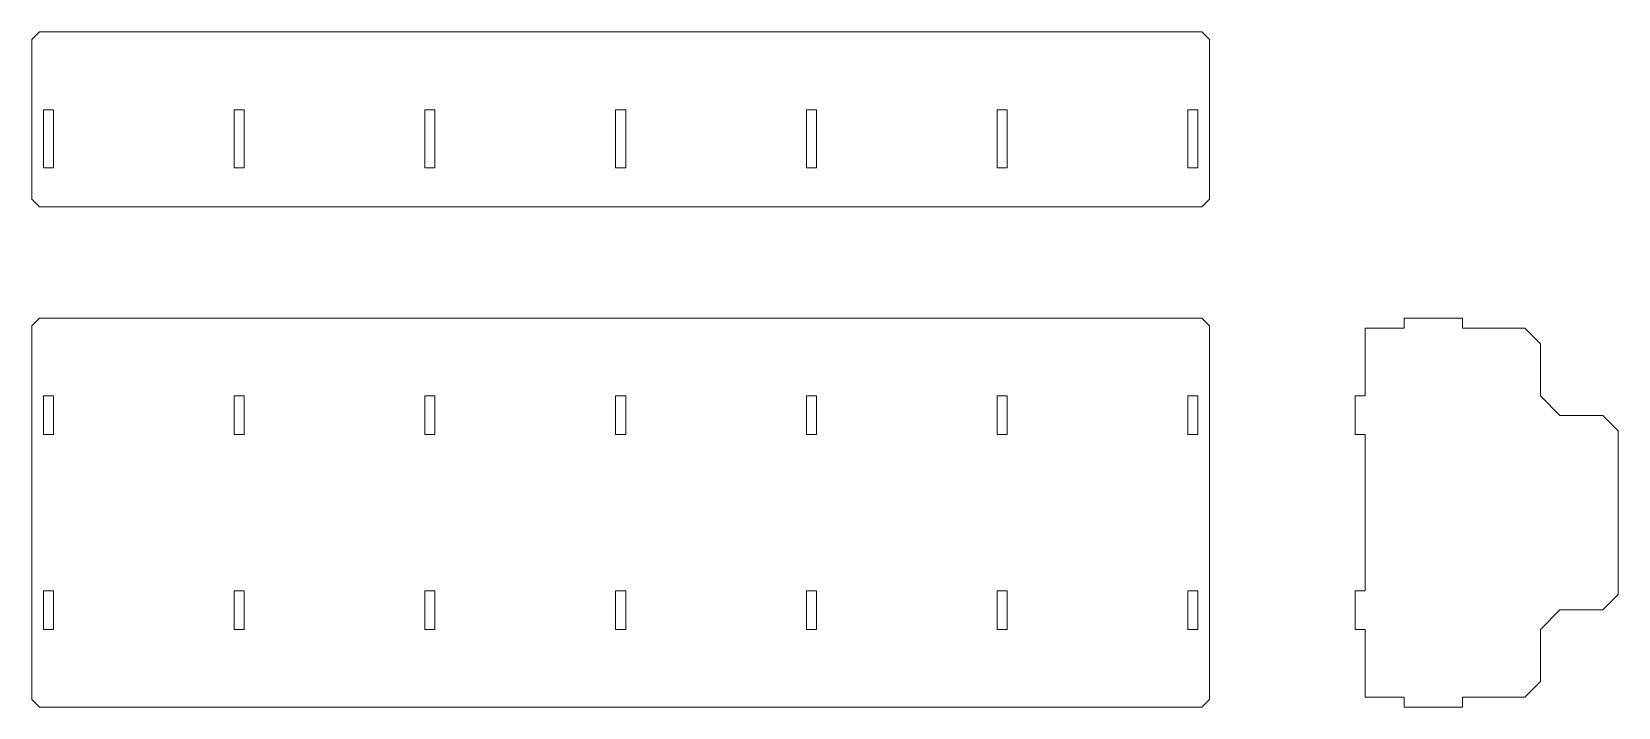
# Model space of a CAD drawing. Header units: millimetres. Extents: x -198 to 209, y -60 to 114.
import ezdxf

# ---------------------------------------------------------------- set-up
doc = ezdxf.new("R2010")
doc.units = ezdxf.units.MM
doc.header["$MEASUREMENT"] = 0
doc.layers.add('Layer 1', color=7, linetype='Continuous')

msp = doc.modelspace()

# ---------------------------------------------------------------- linework, layer by layer
at = {"layer": 'Layer 1', "lineweight": 9}
for points in [[(-196.1961, 113.584), (-196.1961, 113.584), (-198.1961, 111.584), (-198.1961, 111.584)], [(-198.1961, 111.584), (-198.1961, 111.584), (-198.1961, 70.584), (-198.1961, 70.584)], [(102.3939, 113.584), (102.3939, 113.584), (-196.1961, 113.584), (-196.1961, 113.584)], [(104.3939, 111.584), (104.3939, 111.584), (102.3939, 113.584), (102.3939, 113.584)], [(104.3939, 70.584), (104.3939, 70.584), (104.3939, 111.584), (104.3939, 111.584)], [(-195.1961, 93.534), (-195.1961, 93.534), (-192.6061, 93.534), (-192.6061, 93.534)], [(-195.1961, 78.634), (-195.1961, 78.634), (-195.1961, 93.534), (-195.1961, 93.534)], [(-192.6061, 93.534), (-192.6061, 93.534), (-192.6061, 78.634), (-192.6061, 78.634)], [(-146.1961, 93.534), (-146.1961, 93.534), (-143.6061, 93.534), (-143.6061, 93.534)], [(-146.1961, 78.634), (-146.1961, 78.634), (-146.1961, 93.534), (-146.1961, 93.534)], [(-143.6061, 93.534), (-143.6061, 93.534), (-143.6061, 78.634), (-143.6061, 78.634)], [(-97.1961, 93.534), (-97.1961, 93.534), (-94.6061, 93.534), (-94.6061, 93.534)], [(-97.1961, 78.634), (-97.1961, 78.634), (-97.1961, 93.534), (-97.1961, 93.534)], [(-94.6061, 93.534), (-94.6061, 93.534), (-94.6061, 78.634), (-94.6061, 78.634)], [(-48.1961, 93.534), (-48.1961, 93.534), (-45.6061, 93.534), (-45.6061, 93.534)], [(-48.1961, 78.634), (-48.1961, 78.634), (-48.1961, 93.534), (-48.1961, 93.534)], [(-45.6061, 93.534), (-45.6061, 93.534), (-45.6061, 78.634), (-45.6061, 78.634)], [(0.8039, 93.534), (0.8039, 93.534), (3.3939, 93.534), (3.3939, 93.534)], [(0.8039, 78.634), (0.8039, 78.634), (0.8039, 93.534), (0.8039, 93.534)], [(3.3939, 93.534), (3.3939, 93.534), (3.3939, 78.634), (3.3939, 78.634)], [(49.8039, 93.534), (49.8039, 93.534), (52.3939, 93.534), (52.3939, 93.534)], [(49.8039, 78.634), (49.8039, 78.634), (49.8039, 93.534), (49.8039, 93.534)], [(52.3939, 93.534), (52.3939, 93.534), (52.3939, 78.634), (52.3939, 78.634)], [(98.8039, 93.534), (98.8039, 93.534), (101.3939, 93.534), (101.3939, 93.534)], [(98.8039, 78.634), (98.8039, 78.634), (98.8039, 93.534), (98.8039, 93.534)], [(101.3939, 93.534), (101.3939, 93.534), (101.3939, 78.634), (101.3939, 78.634)], [(-192.6061, 78.634), (-192.6061, 78.634), (-195.1961, 78.634), (-195.1961, 78.634)], [(-143.6061, 78.634), (-143.6061, 78.634), (-146.1961, 78.634), (-146.1961, 78.634)], [(-94.6061, 78.634), (-94.6061, 78.634), (-97.1961, 78.634), (-97.1961, 78.634)], [(-45.6061, 78.634), (-45.6061, 78.634), (-48.1961, 78.634), (-48.1961, 78.634)], [(3.3939, 78.634), (3.3939, 78.634), (0.8039, 78.634), (0.8039, 78.634)], [(52.3939, 78.634), (52.3939, 78.634), (49.8039, 78.634), (49.8039, 78.634)], [(101.3939, 78.634), (101.3939, 78.634), (98.8039, 78.634), (98.8039, 78.634)], [(-196.1961, 68.584), (-196.1961, 68.584), (-198.1961, 70.584), (-198.1961, 70.584)], [(102.3939, 68.584), (102.3939, 68.584), (104.3939, 70.584), (104.3939, 70.584)], [(-196.1961, 68.584), (-196.1961, 68.584), (102.3939, 68.584), (102.3939, 68.584)], [(-196.1961, 40.0208), (-196.1961, 40.0208), (-198.1961, 38.0208), (-198.1961, 38.0208)], [(-198.1961, -57.9792), (-198.1961, -57.9792), (-198.1961, 38.0208), (-198.1961, 38.0208)], [(-196.1961, 40.0208), (-196.1961, 40.0208), (102.3939, 40.0208), (102.3939, 40.0208)], [(102.3939, 40.0208), (102.3939, 40.0208), (104.3939, 38.0208), (104.3939, 38.0208)], [(104.3939, 38.0208), (104.3939, 38.0208), (104.3939, -57.9792), (104.3939, -57.9792)], [(144.3939, 37.4208), (144.3939, 37.4208), (144.3939, 20.0708), (144.3939, 20.0708)], [(144.3939, 37.4208), (144.3939, 37.4208), (154.3939, 37.4208), (154.3939, 37.4208)], [(154.3939, 40.0208), (154.3939, 40.0208), (169.3939, 40.0208), (169.3939, 40.0208)], [(154.3939, 37.4208), (154.3939, 37.4208), (154.3939, 40.0208), (154.3939, 40.0208)], [(169.3939, 37.4208), (169.3939, 37.4208), (169.3939, 40.0208), (169.3939, 40.0208)], [(169.3939, 37.4208), (169.3939, 37.4208), (185.3939, 37.4208), (185.3939, 37.4208)], [(185.3939, 37.4208), (185.3939, 37.4208), (189.3939, 33.4208), (189.3939, 33.4208)], [(189.3939, 33.4208), (189.3939, 33.4208), (189.3939, 20.0208), (189.3939, 20.0208)], [(-195.1961, 20.0208), (-195.1961, 20.0208), (-192.6061, 20.0208), (-192.6061, 20.0208)], [(-195.1961, 10.1208), (-195.1961, 10.1208), (-195.1961, 20.0208), (-195.1961, 20.0208)], [(-192.6061, 20.0208), (-192.6061, 20.0208), (-192.6061, 10.1208), (-192.6061, 10.1208)], [(-146.1961, 20.0208), (-146.1961, 20.0208), (-143.6061, 20.0208), (-143.6061, 20.0208)], [(-146.1961, 10.1208), (-146.1961, 10.1208), (-146.1961, 20.0208), (-146.1961, 20.0208)], [(-143.6061, 20.0208), (-143.6061, 20.0208), (-143.6061, 10.1208), (-143.6061, 10.1208)], [(-97.1961, 20.0208), (-97.1961, 20.0208), (-94.6061, 20.0208), (-94.6061, 20.0208)], [(-97.1961, 10.1208), (-97.1961, 10.1208), (-97.1961, 20.0208), (-97.1961, 20.0208)], [(-94.6061, 20.0208), (-94.6061, 20.0208), (-94.6061, 10.1208), (-94.6061, 10.1208)], [(-48.1961, 20.0208), (-48.1961, 20.0208), (-45.6061, 20.0208), (-45.6061, 20.0208)], [(-48.1961, 10.1208), (-48.1961, 10.1208), (-48.1961, 20.0208), (-48.1961, 20.0208)], [(-45.6061, 20.0208), (-45.6061, 20.0208), (-45.6061, 10.1208), (-45.6061, 10.1208)], [(0.8039, 20.0208), (0.8039, 20.0208), (3.3939, 20.0208), (3.3939, 20.0208)], [(0.8039, 10.1208), (0.8039, 10.1208), (0.8039, 20.0208), (0.8039, 20.0208)], [(3.3939, 20.0208), (3.3939, 20.0208), (3.3939, 10.1208), (3.3939, 10.1208)], [(49.8039, 20.0208), (49.8039, 20.0208), (52.3939, 20.0208), (52.3939, 20.0208)], [(49.8039, 10.1208), (49.8039, 10.1208), (49.8039, 20.0208), (49.8039, 20.0208)], [(52.3939, 20.0208), (52.3939, 20.0208), (52.3939, 10.1208), (52.3939, 10.1208)], [(98.8039, 20.0208), (98.8039, 20.0208), (101.3939, 20.0208), (101.3939, 20.0208)], [(98.8039, 10.1208), (98.8039, 10.1208), (98.8039, 20.0208), (98.8039, 20.0208)], [(101.3939, 20.0208), (101.3939, 20.0208), (101.3939, 10.1208), (101.3939, 10.1208)], [(141.7939, 20.0708), (141.7939, 20.0708), (144.3939, 20.0708), (144.3939, 20.0708)], [(141.7939, 10.0708), (141.7939, 10.0708), (141.7939, 20.0708), (141.7939, 20.0708)], [(189.3939, 20.0208), (189.3939, 20.0208), (194.3939, 15.0208), (194.3939, 15.0208)], [(194.3939, 15.0208), (194.3939, 15.0208), (205.3939, 15.0208), (205.3939, 15.0208)], [(205.3939, 15.0208), (205.3939, 15.0208), (209.3939, 11.0208), (209.3939, 11.0208)], [(-192.6061, 10.1208), (-192.6061, 10.1208), (-195.1961, 10.1208), (-195.1961, 10.1208)], [(-143.6061, 10.1208), (-143.6061, 10.1208), (-146.1961, 10.1208), (-146.1961, 10.1208)], [(-94.6061, 10.1208), (-94.6061, 10.1208), (-97.1961, 10.1208), (-97.1961, 10.1208)], [(-45.6061, 10.1208), (-45.6061, 10.1208), (-48.1961, 10.1208), (-48.1961, 10.1208)], [(3.3939, 10.1208), (3.3939, 10.1208), (0.8039, 10.1208), (0.8039, 10.1208)], [(52.3939, 10.1208), (52.3939, 10.1208), (49.8039, 10.1208), (49.8039, 10.1208)], [(101.3939, 10.1208), (101.3939, 10.1208), (98.8039, 10.1208), (98.8039, 10.1208)], [(144.3939, 10.0708), (144.3939, 10.0708), (141.7939, 10.0708), (141.7939, 10.0708)], [(144.3939, 10.1208), (144.3939, 10.1208), (144.3939, 10.0708), (144.3939, 10.0708)], [(144.3939, 10.0708), (144.3939, 10.0708), (144.3939, -30.0292), (144.3939, -30.0292)], [(209.3939, 11.0208), (209.3939, 11.0208), (209.3939, -9.9792), (209.3939, -9.9792)], [(209.3939, -30.9792), (209.3939, -30.9792), (209.3939, -9.9792), (209.3939, -9.9792)], [(-192.6061, -30.0792), (-192.6061, -30.0792), (-195.1961, -30.0792), (-195.1961, -30.0792)], [(-195.1961, -30.0792), (-195.1961, -30.0792), (-195.1961, -39.9792), (-195.1961, -39.9792)], [(-192.6061, -39.9792), (-192.6061, -39.9792), (-192.6061, -30.0792), (-192.6061, -30.0792)], [(-143.6061, -30.0792), (-143.6061, -30.0792), (-146.1961, -30.0792), (-146.1961, -30.0792)], [(-146.1961, -30.0792), (-146.1961, -30.0792), (-146.1961, -39.9792), (-146.1961, -39.9792)], [(-143.6061, -39.9792), (-143.6061, -39.9792), (-143.6061, -30.0792), (-143.6061, -30.0792)], [(-94.6061, -30.0792), (-94.6061, -30.0792), (-97.1961, -30.0792), (-97.1961, -30.0792)], [(-97.1961, -30.0792), (-97.1961, -30.0792), (-97.1961, -39.9792), (-97.1961, -39.9792)], [(-94.6061, -39.9792), (-94.6061, -39.9792), (-94.6061, -30.0792), (-94.6061, -30.0792)], [(-45.6061, -30.0792), (-45.6061, -30.0792), (-48.1961, -30.0792), (-48.1961, -30.0792)], [(-48.1961, -30.0792), (-48.1961, -30.0792), (-48.1961, -39.9792), (-48.1961, -39.9792)], [(-45.6061, -39.9792), (-45.6061, -39.9792), (-45.6061, -30.0792), (-45.6061, -30.0792)], [(3.3939, -30.0792), (3.3939, -30.0792), (0.8039, -30.0792), (0.8039, -30.0792)], [(0.8039, -30.0792), (0.8039, -30.0792), (0.8039, -39.9792), (0.8039, -39.9792)], [(3.3939, -39.9792), (3.3939, -39.9792), (3.3939, -30.0792), (3.3939, -30.0792)], [(52.3939, -30.0792), (52.3939, -30.0792), (49.8039, -30.0792), (49.8039, -30.0792)], [(49.8039, -30.0792), (49.8039, -30.0792), (49.8039, -39.9792), (49.8039, -39.9792)], [(52.3939, -39.9792), (52.3939, -39.9792), (52.3939, -30.0792), (52.3939, -30.0792)], [(101.3939, -30.0792), (101.3939, -30.0792), (98.8039, -30.0792), (98.8039, -30.0792)], [(98.8039, -30.0792), (98.8039, -30.0792), (98.8039, -39.9792), (98.8039, -39.9792)], [(101.3939, -39.9792), (101.3939, -39.9792), (101.3939, -30.0792), (101.3939, -30.0792)], [(141.7939, -30.0292), (141.7939, -30.0292), (141.7939, -40.0292), (141.7939, -40.0292)], [(144.3939, -30.0292), (144.3939, -30.0292), (141.7939, -30.0292), (141.7939, -30.0292)], [(205.3939, -34.9792), (205.3939, -34.9792), (209.3939, -30.9792), (209.3939, -30.9792)], [(189.3939, -39.9792), (189.3939, -39.9792), (194.3939, -34.9792), (194.3939, -34.9792)], [(194.3939, -34.9792), (194.3939, -34.9792), (205.3939, -34.9792), (205.3939, -34.9792)], [(-195.1961, -39.9792), (-195.1961, -39.9792), (-192.6061, -39.9792), (-192.6061, -39.9792)], [(-146.1961, -39.9792), (-146.1961, -39.9792), (-143.6061, -39.9792), (-143.6061, -39.9792)], [(-97.1961, -39.9792), (-97.1961, -39.9792), (-94.6061, -39.9792), (-94.6061, -39.9792)], [(-48.1961, -39.9792), (-48.1961, -39.9792), (-45.6061, -39.9792), (-45.6061, -39.9792)], [(0.8039, -39.9792), (0.8039, -39.9792), (3.3939, -39.9792), (3.3939, -39.9792)], [(49.8039, -39.9792), (49.8039, -39.9792), (52.3939, -39.9792), (52.3939, -39.9792)], [(98.8039, -39.9792), (98.8039, -39.9792), (101.3939, -39.9792), (101.3939, -39.9792)], [(141.7939, -40.0292), (141.7939, -40.0292), (144.3939, -40.0292), (144.3939, -40.0292)], [(144.3939, -40.0292), (144.3939, -40.0292), (144.3939, -57.3792), (144.3939, -57.3792)], [(189.3939, -39.9792), (189.3939, -39.9792), (189.3939, -53.3792), (189.3939, -53.3792)], [(185.3939, -57.3792), (185.3939, -57.3792), (189.3939, -53.3792), (189.3939, -53.3792)], [(-196.1961, -59.9792), (-196.1961, -59.9792), (-198.1961, -57.9792), (-198.1961, -57.9792)], [(102.3939, -59.9792), (102.3939, -59.9792), (-196.1961, -59.9792), (-196.1961, -59.9792)], [(104.3939, -57.9792), (104.3939, -57.9792), (102.3939, -59.9792), (102.3939, -59.9792)], [(154.3939, -57.3792), (154.3939, -57.3792), (144.3939, -57.3792), (144.3939, -57.3792)], [(154.3939, -57.3792), (154.3939, -57.3792), (154.3939, -59.9792), (154.3939, -59.9792)], [(154.3939, -59.9792), (154.3939, -59.9792), (169.3939, -59.9792), (169.3939, -59.9792)], [(169.3939, -57.3792), (169.3939, -57.3792), (169.3939, -59.9792), (169.3939, -59.9792)], [(169.3939, -57.3792), (169.3939, -57.3792), (185.3939, -57.3792), (185.3939, -57.3792)]]:
    msp.add_open_spline(points, degree=3, dxfattribs=at)

doc.saveas('drawing.dxf')
